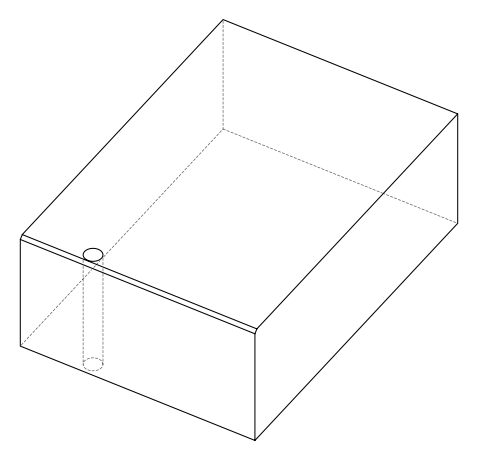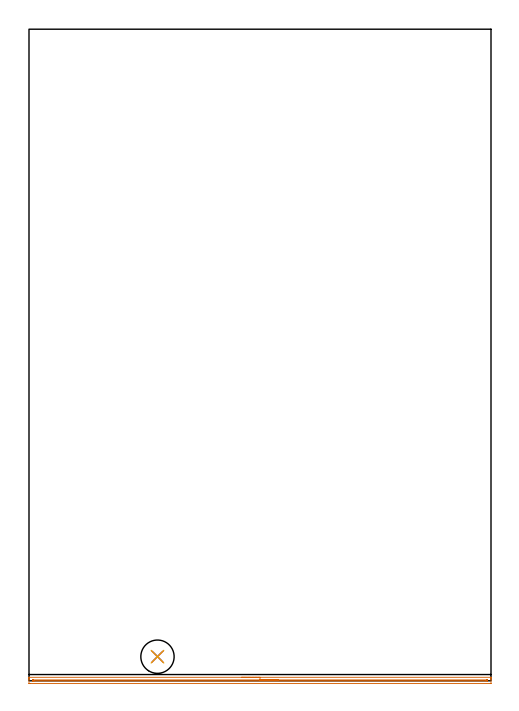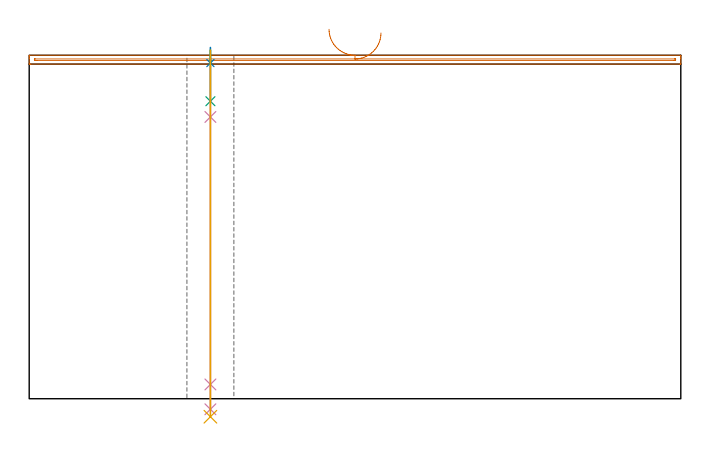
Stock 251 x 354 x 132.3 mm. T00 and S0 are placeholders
(PLAN: 5 operations, 4 tool changes, 5.5 min)
(1 AREA_MILL | FG_CHAMFER_SURFACE | UGT0205_001 | 4.16 min | 1451 mm3)
(2 SPOT_DRILL | STEP1HOLE | NXT0321_9005460120000 | 0.05 min | 183 mm3)
(3 DRILL_BLIND_HOLE_INTO_CENTER | STEP1HOLE | NXT0301_089 | 0.08 min | 1595 mm3)
(4 GUN_DRILL_THROUGH_HOLE | STEP1HOLE | UGT0307_008 | 0.65 min | 10984 mm3)
(5 DRILL_TO_ENLARGE_THROUGH_HOLE | STEP1HOLE | UGT0301_250 | 0.57 min | 21230 mm3)
(TOOL UGT0205_001 | Chamfer Mill 20 x 3 x 45 deg. | D20 FL50 Z2)
(TOOL NXT0321_9005460120000 | NC Spot Drill, 142deg, 12mm, Carbide, Uncoated | D12 PA142 FL30 Z2)
(TOOL NXT0301_089 | Carbide Drill 11.8mm [860.1-1180-035A1-MM 2214] | D11.8 PA140 FL55 Z2)
(TOOL UGT0307_008 | Gun Drill 11 mm | D11 PA130 FL24 Z1)
(TOOL UGT0301_250 | Twist Drill 18.1 mm | D18.1 PA118 FL135 Z2)
(OP 1 AREA_MILL)
G17 G21 G94 G90
T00 M6
G54
G17 G0 G90 X115.5 Y1.9 S1061 M3
G43 Z142.3 H0
G94 G1 X115.538 Z141.428 F250.
X115.652 Z140.563
X115.841 Z139.712
X116.103 Z138.88
X116.437 Z138.074
X116.84 Z137.3
X117.308 Z136.564
X117.84 Z135.872
X118.429 Z135.229
X119.072 Z134.639
X119.764 Z134.108
X120.5 Z133.64
X121.274 Z133.237
X122.08 Z132.903
X122.912 Z132.641
X123.764 Z132.452
X124.628 Z132.338
X125.5 Z132.3
X250.845
X250.99 Y1.898 Z132.288
X250.998 Y1.768 Z132.16
X251. Y1.632 Z132.032
Y1.247 Z131.647
Y0.638 Z131.033
Y-1.419 Z128.978
X250.997 Y-1.491 Z128.906
X250.649 Y-1.5 Z128.9
X0.601
X0.35 Y-1.498 Z128.902
X0.003 Y-1.491 Z128.906
X0. Y-1.419 Z128.978
Y0.638 Z131.033
Y1.247 Z131.647
Y1.633 Z132.032
X0.002 Y1.768 Z132.16
X0.01 Y1.898 Z132.288
X0.155 Y1.9 Z132.3
X125.5
Y0.486 Z130.886
X248.615 Y0.485 Z130.885
X248.772 Y0.483 Z130.883
X248.958 Y0.479 Z130.879
X248.991 Y0.473 Z130.873
X248.995 Y0.449 Z130.849
X248.997 Y0.422 Z130.822
X249. Y0.26 Z130.66
X248.999 Y0.011 Z130.411
X248.997 Y-0.052 Z130.348
X248.993 Y-0.074 Z130.326
X248.988 Y-0.079 Z130.321
X248.977 Y-0.081 Z130.319
X248.905 Y-0.084 Z130.316
X248.304 Y-0.086 Z130.314
X2.967
X2.385 Y-0.085 Z130.315
X2.228 Y-0.083 Z130.317
X2.042 Y-0.079 Z130.321
X2.009 Y-0.073 Z130.327
X2.005 Y-0.049 Z130.351
X2.003 Y-0.022 Z130.378
X2.002 Y0.139 Z130.539
X2.01 Y0.427 Z130.827
X2.014 Y0.48 Z130.88
X2.026 Y0.482 Z130.882
X2.067 Y0.484 Z130.884
X2.15 Y0.485 Z130.885
X2.318 Y0.486 Z130.886
X125.5
X126.372 Z130.924
X127.236 Z131.038
X128.088 Z131.226
X128.92 Z131.489
X129.726 Z131.823
X130.5 Z132.225
X131.236 Z132.694
X131.928 Z133.225
X132.571 Z133.815
X133.16 Z134.458
X133.692 Z135.15
X134.16 Z135.886
X134.563 Z136.659
X134.897 Z137.465
X135.159 Z138.297
X135.348 Z139.149
X135.462 Z140.014
X135.5 Z140.886
G0 Z142.3
M5
M2
(OP 2 SPOT_DRILL)
G17 G21 G94 G90
T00 M6
G54
G17 G0 G90 X69.8 Y13.1 S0 M3
G43 Z142.3 H0
G94 G81 G98 Z129.3 F250. R135.3
G80
M5
M2
(OP 3 DRILL_BLIND_HOLE_INTO_CENTER)
G17 G21 G94 G90
T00 M6
G54
G17 G0 G90 X69.8 Y13.1 S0 M3
G43 Z142.3 H1
G94 G81 G98 Z114.6 F250. R134.3
G80
M5
M2
(OP 4 GUN_DRILL_THROUGH_HOLE)
G17 G21 G94 G90
T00 M6
G54
G17 G0 G90 X69.8 Y13.1 M8
G43 Z142.3 H0
Z128.141
S716 M3
G94 G1 Z108.537 F125. M26
G4 X.084
Z5.5 F250.
G4 X.084
Z-4.065 F125.
G4 X.084
M5
M9
G0 Z128.141
Z142.3
M2
(OP 5 DRILL_TO_ENLARGE_THROUGH_HOLE)
G17 G21 G94 G90
T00 M6
G54
G17 G0 G90 X69.8 Y13.1 S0 M3
G43 Z142.3 H0
G94 G73 G98 Z-6.938 F250. Q17.405 R134.3
G80
M5
M2
